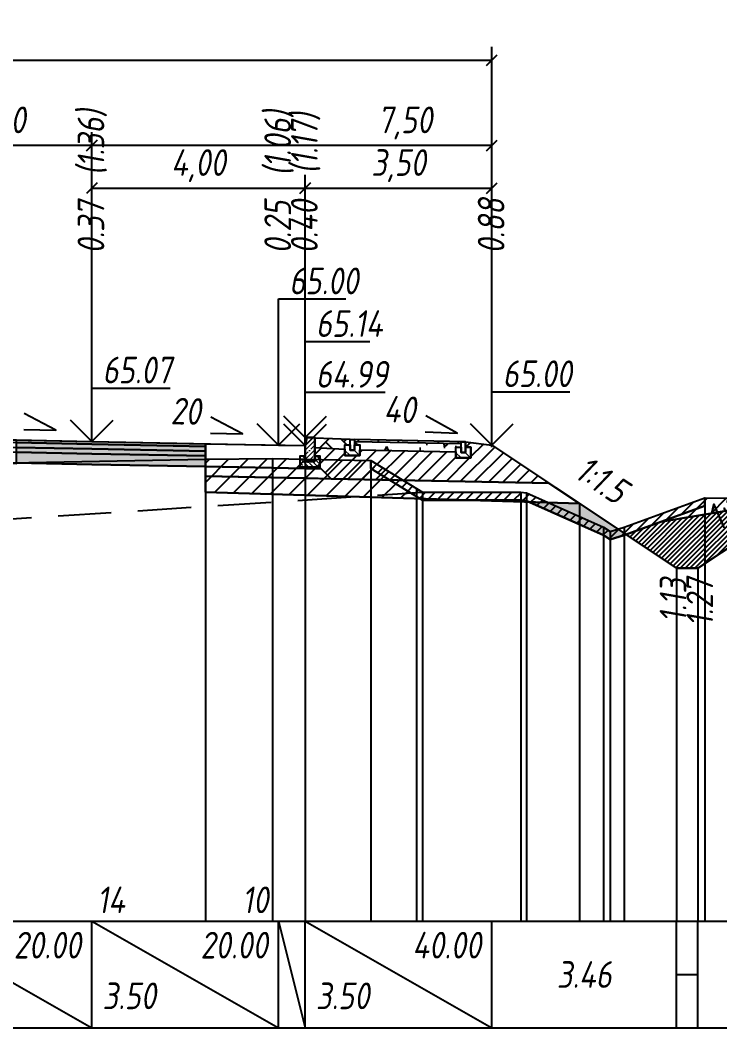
# Model space of a CAD drawing. Extents: x -717 to 1451, y -133302 to 233.
# Drawn here: x 210.6 to 276.1, y -131366 to -131271.5 of the extents above; entities that cross this region are included whole.
import ezdxf
from ezdxf.enums import TextEntityAlignment as Align

# ---------------------------------------------------------------- set-up
doc = ezdxf.new("R2010")
doc.units = 0
doc.linetypes.add('штриховая', pattern=[0.75, 0.5, -0.25])
for name, color, linetype in [('Интерполированный поперечник', 2, 'Continuous'), ('КОД_399', 252, 'Continuous'), ('Код_514', 1, 'Continuous'), ('Контур_0', 7, 'Continuous'), ('Контур_2660', 7, 'Continuous'), ('Контур_2665', 7, 'Continuous'), ('Контур_400', 7, 'Continuous'), ('Контур_508', 7, 'Continuous'), ('Контур_512', 7, 'Continuous'), ('Контур_513', 7, 'Continuous'), ('Красный поперечник', 1, 'Continuous'), ('Объём_2501', 7, 'Continuous'), ('Объём_2650', 7, 'Continuous'), ('Объём_2660', 7, 'Continuous'), ('Объём_2661', 7, 'Continuous'), ('Объём_2663', 7, 'Continuous'), ('Объём_2664', 7, 'Continuous'), ('Объём_2665', 7, 'Continuous'), ('Объём_2666', 7, 'Continuous'), ('Объём_2753', 7, 'Continuous'), ('Откосы', 7, 'Continuous'), ('Отметки покрытия', 7, 'Continuous'), ('Рабочие отметки', 7, 'Continuous'), ('Рабочие отметки доп.', 7, 'Continuous'), ('Слои выравнивания', 7, 'Continuous'), ('Таблица', 7, 'Continuous'), ('Уклоны проезжей части', 7, 'Continuous'), ('Черный поперечник', 3, 'Continuous')]:
    doc.layers.add(name, color=color, linetype=linetype)
for name, color, linetype, true_color in [('Контур_2540', 2, 'Continuous', 0xffff00), ('Контур_2562', 3, 'Continuous', 0x00ff00), ('Контур_2570', 7, 'Continuous', 0x80ff00), ('Контур_2725', 7, 'Continuous', 0x323232), ('Контур_2736', 4, 'Continuous', 0x00ffff), ('Контур_2737', 4, 'Continuous', 0x00ffff), ('Контур_2738', 4, 'Continuous', 0x00ffff), ('Контур_2739', 4, 'Continuous', 0x00ffff), ('Контур_2745', 7, 'Continuous', 0xa4ffff), ('Контур_2747', 4, 'Continuous', 0x00ffff), ('Контур_2748', 4, 'Continuous', 0x00ffff), ('Контур_2749', 4, 'Continuous', 0x00ffff), ('Контур_2760', 7, 'Continuous', 0x323232), ('Контур_2761', 7, 'Continuous', 0x323232), ('Контур_2762', 7, 'Continuous', 0x323232), ('Контур_2763', 7, 'Continuous', 0x323232), ('Контур_402', 7, 'Continuous', 0xff6464), ('Контур_703', 4, 'Continuous', 0x00ffff), ('Контур_705', 4, 'Continuous', 0x00ffff), ('Контур_707', 4, 'Continuous', 0x00ffff), ('Контур_720', 131, 'Continuous', 0xaaffff), ('Объём_2500', 7, 'Continuous', 0xc0c0c0), ('Объём_2520', 7, 'Continuous', 0x80ffff), ('Объём_2540', 2, 'Continuous', 0xffff00), ('Объём_2562', 3, 'Continuous', 0x00ff00), ('Объём_2563', 7, 'Continuous', 0xff8000), ('Объём_2570', 7, 'Continuous', 0x80ff00), ('Объём_2600', 7, 'Continuous', 0x808000), ('Объём_2620', 2, 'Continuous', 0xffff00), ('Объём_2746', 2, 'Continuous', 0xffff00)]:
    doc.layers.add(name, color=color, linetype=linetype, true_color=true_color)
doc.styles.get("Standard").update_dxf_attribs({"font": 'txt', "height": 2.5})
doc.styles.add('М', font='romand.shx', dxfattribs={"width": 0.8, "oblique": 10, "height": 2.5})
doc.dimstyles.new('ISO-25', dxfattribs={"dimtxt": 2.5, "dimasz": 2.5, "dimexe": 1.25, "dimexo": 0.625, "dimtad": 1, "dimtxsty": 'Standard', "dimcen": 2.5, "dimadec": 0, "dimazin": 0, "dimtfac": 1, "dimtmove": 0, "dimatfit": 3, "dimfxl": 1, "dimarcsym": 0})

# ---------------------------------------------------------------- blocks, each defined once
blk = doc.blocks.new('_Oblique')
at = {"color": 0, "linetype": 'ByBlock', "lineweight": -2}
blk.add_line((-0.5, -0.5), (0.5, 0.5), dxfattribs=at)
blk = doc.blocks.new('*D4077')
at = {"color": 0, "lineweight": -2, "transparency": 16777216}
for p, q in [((237.272, -131310.864), (237.272, -131286.044)), ((254.772, -131310.814), (254.772, -131286.044)), ((237.272, -131287.294), (254.772, -131287.294))]:
    blk.add_line(p, q, dxfattribs=at)
at = {"layer": 'Defpoints', "color": 0, "transparency": 16777216}
for p in [(254.772, -131287.294), (237.272, -131311.489), (254.772, -131311.439)]:
    blk.add_point(p, dxfattribs=at)
at = {"color": 0, "lineweight": -2, "transparency": 16777216, "rotation": 180}
blk.add_blockref('_Oblique', (237.272, -131287.294), dxfattribs=at)
at = {"color": 0, "lineweight": -2, "transparency": 16777216}
blk.add_blockref('_Oblique', (254.772, -131287.294), dxfattribs=at)
at = {"color": 0, "transparency": 16777216, "insert": (246.022, -131285.18), "char_height": 2.5, "width": 9.58333, "attachment_point": 5, "style": 'М'}
blk.add_mtext('3,50', dxfattribs=at)
blk = doc.blocks.new('*D4079')
at = {"color": 0, "lineweight": -2, "transparency": 16777216}
for p, q in [((217.272, -131310.464), (217.272, -131286.044)), ((237.272, -131310.864), (237.272, -131286.044)), ((217.272, -131287.294), (237.272, -131287.294))]:
    blk.add_line(p, q, dxfattribs=at)
at = {"layer": 'Defpoints', "color": 0, "transparency": 16777216}
for p in [(237.272, -131287.294), (217.272, -131311.089), (237.272, -131311.489)]:
    blk.add_point(p, dxfattribs=at)
at = {"color": 0, "lineweight": -2, "transparency": 16777216, "rotation": 180}
blk.add_blockref('_Oblique', (217.272, -131287.294), dxfattribs=at)
at = {"color": 0, "lineweight": -2, "transparency": 16777216}
blk.add_blockref('_Oblique', (237.272, -131287.294), dxfattribs=at)
at = {"color": 0, "transparency": 16777216, "insert": (227.272, -131285.18), "char_height": 2.5, "width": 9.16667, "attachment_point": 5, "style": 'М'}
blk.add_mtext('4,00', dxfattribs=at)
blk = doc.blocks.new('*D4081')
at = {"color": 0, "lineweight": -2, "transparency": 16777216}
for p, q in [((199.772, -131310.114), (199.772, -131282.044)), ((217.272, -131310.464), (217.272, -131282.044)), ((217.272, -131283.294), (199.772, -131283.294))]:
    blk.add_line(p, q, dxfattribs=at)
at = {"layer": 'Defpoints', "color": 0, "transparency": 16777216}
for p in [(199.772, -131283.294), (199.772, -131310.739), (217.272, -131311.089)]:
    blk.add_point(p, dxfattribs=at)
at = {"color": 0, "lineweight": -2, "transparency": 16777216, "rotation": 180}
blk.add_blockref('_Oblique', (199.772, -131283.294), dxfattribs=at)
at = {"color": 0, "lineweight": -2, "transparency": 16777216}
blk.add_blockref('_Oblique', (217.272, -131283.294), dxfattribs=at)
at = {"color": 0, "transparency": 16777216, "insert": (208.522, -131281.18), "char_height": 2.5, "width": 9.58333, "attachment_point": 5, "style": 'М'}
blk.add_mtext('3,50', dxfattribs=at)
blk = doc.blocks.new('*D4082')
at = {"color": 0, "lineweight": -2, "transparency": 16777216}
for p, q in [((217.272, -131310.464), (217.272, -131282.044)), ((254.772, -131311.564), (254.772, -131282.044)), ((254.772, -131283.294), (217.272, -131283.294))]:
    blk.add_line(p, q, dxfattribs=at)
at = {"layer": 'Defpoints', "color": 0, "transparency": 16777216}
for p in [(217.272, -131283.294), (217.272, -131311.089), (254.772, -131312.189)]:
    blk.add_point(p, dxfattribs=at)
at = {"color": 0, "lineweight": -2, "transparency": 16777216, "rotation": 180}
blk.add_blockref('_Oblique', (217.272, -131283.294), dxfattribs=at)
at = {"color": 0, "lineweight": -2, "transparency": 16777216}
blk.add_blockref('_Oblique', (254.772, -131283.294), dxfattribs=at)
at = {"color": 0, "transparency": 16777216, "insert": (246.63, -131281.18), "char_height": 2.5, "width": 9.58333, "attachment_point": 5, "style": 'М'}
blk.add_mtext('7,50', dxfattribs=at)
blk = doc.blocks.new('*D4084')
at = {"color": 0, "lineweight": -2, "transparency": 16777216}
for p, q in [((128.208, -131310.794), (128.208, -131274.044)), ((254.772, -131311.564), (254.772, -131274.044)), ((128.208, -131275.294), (254.772, -131275.294))]:
    blk.add_line(p, q, dxfattribs=at)
at = {"layer": 'Defpoints', "color": 0, "transparency": 16777216}
for p in [(254.772, -131275.294), (128.208, -131311.419), (254.772, -131312.189)]:
    blk.add_point(p, dxfattribs=at)
at = {"color": 0, "lineweight": -2, "transparency": 16777216, "rotation": 180}
blk.add_blockref('_Oblique', (128.208, -131275.294), dxfattribs=at)
at = {"color": 0, "lineweight": -2, "transparency": 16777216}
blk.add_blockref('_Oblique', (254.772, -131275.294), dxfattribs=at)
at = {"color": 0, "transparency": 16777216, "insert": (191.49, -131273.18), "char_height": 2.5, "width": 11.66667, "attachment_point": 5, "style": 'М'}
blk.add_mtext('25,31', dxfattribs=at)
blk = doc.blocks.new('БР100.30.18')
at = {"linetype": 'Continuous', "lineweight": 13}
h = blk.add_hatch(dxfattribs=at)
h.set_pattern_fill('ANSI35', scale=5)
h.set_pattern_definition([(45, (-1504.996, -4799.2297), (-0.88388348, 0.88388348), []), (45, (-1504.1121, -4799.2297), (-0.88388348, 0.88388348), [1.5625, -0.3125, 0, -0.3125])])
h.paths.add_polyline_path([(0.3, 3.47), (1.8, 3.47), (1.8, -1.03), (0, -1.03), (0, 1.97)])
h = blk.add_hatch(dxfattribs=at)
h.set_pattern_fill('ANSI35', scale=5, angle=90)
h.set_pattern_definition([(135, (-1504.996, -4800.7297), (-0.88388348, -0.88388348), []), (135, (-1504.996, -4799.8458), (-0.88388348, -0.88388348), [1.5625, -0.3125, 0, -0.3125])])
h.paths.add_polyline_path([(-1, -0.03), (0, -0.03), (0, -1.03), (1.8, -1.03), (1.8, -0.03), (2.8, -0.03), (2.8, -2.03), (-1, -2.03)])
at = {"color": 7, "lineweight": 30}
blk.add_lwpolyline([(1.8, -1.03), (0, -1.03), (0, 1.97), (0.3, 3.47), (1.8, 3.47)], close=True, dxfattribs=at)
at = {"linetype": 'Continuous'}
blk.add_lwpolyline([(0, -0.03), (-1, -0.03), (-1, -2.03), (2.8, -2.03), (2.8, -0.03), (1.8, -0.03)], dxfattribs=at)

msp = doc.modelspace()

# ---------------------------------------------------------------- hatches: boundary and pattern name
at = {"linetype": 'Continuous'}
h = msp.add_hatch(dxfattribs=at)
h.set_pattern_fill('AR-HBONE', color=253, scale=0.3)
h.set_pattern_definition([(45, (-57.8, -137116.711), (0, 1.69705627), [3.6, -1.2]), (135, (-56.9514, -137115.8624), (1e-16, 1.69705627), [3.6, -1.2])])
h.paths.add_polyline_path([(241.893, -131310.862), (241.893, -131311.862), (241.893, -131311.862)])
h.paths.add_polyline_path([(238.172, -131310.713), (241.493, -131310.862), (241.493, -131311.362), (240.993, -131311.362), (240.993, -131311.74), (238.172, -131311.614)])
at = {"linetype": 'Continuous', "lineweight": 13}
h = msp.add_hatch(dxfattribs=at)
h.set_pattern_fill('ANSI35', scale=5, angle=90)
h.set_pattern_definition([(135, (-1626.1907, -65583.2334), (-0.883883476, -0.883883476), []), (135, (-1626.1907, -65582.3495), (-0.883883476, -0.883883476), [1.5625, -0.3125, 0, -0.3125])])
h.paths.add_polyline_path([(240.993, -131311.362), (241.493, -131311.362), (241.493, -131311.862), (241.893, -131311.862), (241.893, -131311.362), (242.393, -131311.362), (242.393, -131312.362), (240.993, -131312.362)])
at = {"linetype": 'Continuous'}
h = msp.add_hatch(dxfattribs=at)
h.set_pattern_fill('ANSI31', color=256, scale=15, angle=45, style=0)
h.set_pattern_definition([(90, (-1670.2362, -136264.4925), (-1.875, 3e-16), [])])
h.paths.add_polyline_path([(251.888, -131311.068), (241.893, -131310.862), (241.893, -131311.062), (251.888, -131311.26)])
at = {"linetype": 'Continuous', "lineweight": 13}
h = msp.add_hatch(dxfattribs=at)
h.set_pattern_fill('ANSI35', scale=5, angle=90)
h.set_pattern_definition([(135, (-1615.7952, -65583.4395), (-0.883883476, -0.883883476), []), (135, (-1615.7952, -65582.5556), (-0.883883476, -0.883883476), [1.5625, -0.3125, 0, -0.3125])])
h.paths.add_polyline_path([(251.388, -131311.568), (251.888, -131311.568), (251.888, -131312.068), (252.288, -131312.068), (252.288, -131311.568), (252.788, -131311.568), (252.788, -131312.568), (251.388, -131312.568)])
at = {"layer": 'КОД_399'}
h = msp.add_hatch(dxfattribs=at)
h.set_pattern_fill('AR-CONC', scale=0.7, angle=45, style=0)
h.set_pattern_definition([(95, (-1670.318, -136264.5817), (3.860864, 3.2396496), [0.525, -5.775]), (40, (-1670.318, -136264.5817), (-4.409945, 3.036377), [0.42, -4.62]), (145.45144, (-1669.9964, -136264.3117), (-0.549081, 6.2760265), [0.4461813, -4.907995]), (91.1842, (-1671.308, -136263.592), (6.101854, 4.4632964), [0.7875, -8.6625]), (141.63564, (-1670.7996, -136263.22), (-0.1953, 9.447982), [0.669272, -7.361996]), (36.18416, (-1671.308, -136263.592), (-0.1953, 9.447982), [0.63, -6.93]), (66, (-1670.5656, -136263.3442), (4.947401, 0.9616773), [0.525, -5.775]), (11, (-1670.5656, -136263.344), (-2.38496, 4.793659), [0.42, -4.62]), (116.45144, (-1670.1533, -136263.264), (2.562441, 5.7553363), [0.4461813, -4.907995]), (82.5, (-1670.3181, -136264.5817), (-1.5875523, 1.7079287), [0, -4.564, 0, -4.69, 0, -4.6375]), (52.5, (-1670.3181, -136264.5817), (-0.6501106, 3.2543661), [0, -2.674, 0, -4.459, 0, -1.7675]), (12.5, (-1671.422, -136265.6855), (2.7539272, 2.5306453), [0, -1.75, 0, -5.46, 0, -7.245]), (2.5, (-1671.917, -136266.1804), (2.3911299, 3.3821186), [0, -2.275, 0, -3.626, 0, -5.145])])
h.paths.add_polyline_path([(251.388, -131311.568), (251.888, -131311.568), (251.888, -131311.26), (241.893, -131311.062), (241.893, -131311.362), (242.393, -131311.362), (242.393, -131311.822), (251.388, -131312)])
at = {"layer": 'Объём_2563'}
h = msp.add_hatch(dxfattribs=at)
h.set_pattern_fill('ANSI31', color=256, scale=0.3)
h.paths.add_polyline_path([(128.208, -131311.357), (132.709, -131311.176), (132.709, -131311.905), (135.209, -131311.905), (135.208, -131313.227), (133.708, -131313.257), (132.79, -131314.175), (123.708, -131314.357)])
h.paths.add_polyline_path([(239.69, -131314.525), (238.772, -131313.607), (237.272, -131313.577), (237.272, -131313.427), (238.67, -131313.428), (238.671, -131312.428), (238.171, -131312.428), (238.172, -131311.614), (240.993, -131311.74), (240.993, -131312.362), (242.393, -131312.362), (242.393, -131311.822), (251.388, -131312), (251.388, -131312.568), (252.788, -131312.568), (252.788, -131311.568), (252.288, -131311.568), (252.288, -131311.068), (254.772, -131311.377), (260.107, -131314.933)])
at = {"layer": 'Объём_2570'}
h = msp.add_hatch(dxfattribs=at)
h.set_pattern_fill('ANSI31', color=256, scale=0.2)
h.paths.add_polyline_path([(135.365, -131315.251), (125.177, -131317.054), (122.218, -131319.807), (117.553, -131322.697), (109.358, -131325.56), (107.61, -131325.474), (105, -131325.949), (105, -131325.199), (107.61, -131324.724), (109.358, -131324.81), (117.553, -131321.947), (122.218, -131319.057), (125.177, -131316.304), (135.365, -131314.501)])
h.paths.add_polyline_path([(274.712, -131317.055), (267.17, -131319.832), (265.837, -131320.208), (265.22, -131319.808), (257.996, -131316.607), (257.465, -131316.546), (248.258, -131316.549), (247.697, -131316.182), (243.411, -131313.558), (243.411, -131312.808), (247.697, -131315.432), (248.258, -131315.799), (257.465, -131315.796), (257.996, -131315.857), (265.22, -131319.058), (265.837, -131319.458), (267.17, -131319.082), (274.712, -131316.305)])
at = {"layer": 'Объём_2600'}
h = msp.add_hatch(dxfattribs=at)
h.set_pattern_fill('ANSI31', color=6, scale=0.4)
h.paths.add_polyline_path([(136.813, -131314.287), (142.079, -131314.065), (146.964, -131314.143), (146.964, -131315.197), (133.365, -131315.605), (135.365, -131315.251), (135.365, -131314.501)])
h.paths.add_polyline_path([(227.918, -131315.794), (227.918, -131312.691), (234.199, -131312.628), (243.411, -131312.808), (243.411, -131313.558), (247.697, -131316.182), (248.026, -131316.397)])
h.paths.add_polyline_path([(277.65, -131316.341), (283.968, -131316.308), (270.603, -131318.568), (274.712, -131317.055), (274.712, -131316.305)])
h = msp.add_hatch(dxfattribs=at)
h.set_pattern_fill('HONEY', color=5, scale=0.3)
h.paths.add_polyline_path([(125.177, -131317.054), (122.218, -131319.807), (117.553, -131322.697), (109.358, -131325.56), (107.61, -131325.474), (105, -131325.949), (105, -131325.199), (105.222, -131325.347), (107.222, -131325.347), (121.293, -131315.967), (133.365, -131315.605)])
h.paths.add_polyline_path([(248.258, -131316.549), (248.026, -131316.397), (253.038, -131316.547)])
h.paths.add_polyline_path([(262.975, -131316.846), (267.354, -131319.765), (267.17, -131319.832), (265.837, -131320.208), (265.22, -131319.808), (258.211, -131316.703)])
at = {"layer": 'Объём_2620'}
h = msp.add_hatch(dxfattribs=at)
h.set_pattern_fill('ANSI31', color=2, scale=0.1)
h.paths.add_polyline_path([(267.354, -131319.765), (272.068, -131322.908), (274.068, -131322.908), (283.968, -131316.308), (270.603, -131318.568)])
at = {"layer": 'Слои выравнивания'}
for color, points in [(2, [(210.23, -131310.886), (217.272, -131311.027), (227.918, -131311.24), (227.918, -131311.49), (217.272, -131311.277), (210.23, -131311.136)]), (3, [(210.23, -131311.136), (217.272, -131311.277), (227.918, -131311.49), (227.918, -131311.94), (217.272, -131311.727), (210.23, -131311.586)]), (4, [(210.23, -131311.586), (217.272, -131311.727), (227.918, -131311.94), (227.918, -131312.39), (217.272, -131312.177), (210.23, -131312.036)]), (5, [(210.23, -131312.036), (217.272, -131312.177), (227.918, -131312.39), (227.918, -131313.39), (217.272, -131313.177), (210.23, -131313.036)])]:
    msp.add_hatch(color=color, dxfattribs=at).paths.add_polyline_path(points)

# ---------------------------------------------------------------- linework, layer by layer
for points in [[(241.493, -131310.862), (238.172, -131310.713), (238.172, -131311.614), (240.993, -131311.74), (240.993, -131311.362), (241.493, -131311.362), (241.493, -131310.862)], [(241.893, -131311.362), (242.393, -131311.362), (242.393, -131312.362), (240.993, -131312.362), (240.993, -131311.362), (241.493, -131311.362), (241.493, -131311.862), (241.893, -131311.862), (241.893, -131311.362)], [(241.493, -131310.862), (241.893, -131310.862), (241.893, -131311.862), (241.493, -131311.862), (241.493, -131310.862)], [(252.288, -131311.068), (241.893, -131310.862)], [(251.888, -131311.26), (241.893, -131311.062)], [(252.288, -131311.568), (252.788, -131311.568), (252.788, -131312.568), (251.388, -131312.568), (251.388, -131311.568), (251.888, -131311.568), (251.888, -131312.068), (252.288, -131312.068), (252.288, -131311.568)], [(251.888, -131311.068), (252.288, -131311.068), (252.288, -131312.068), (251.888, -131312.068), (251.888, -131311.068)], [(242.393, -131311.822), (251.388, -131312)]]:
    msp.add_lwpolyline(points)
at = {"color": 2}
msp.add_lwpolyline([(267.354, -131319.765), (272.068, -131322.908), (274.068, -131322.908), (283.968, -131316.308), (270.603, -131318.568), (267.354, -131319.765)], dxfattribs=at)
at = {"layer": 'Интерполированный поперечник', "linetype": 'штриховая', "ltscale": 10, "flags": 128}
msp.add_lwpolyline([(109.331, -131324.791), (248.219, -131315.801)], dxfattribs=at)
at = {"layer": 'Код_514'}
for p, q in [((199.772, -131356), (217.272, -131366)), ((217.272, -131366), (217.272, -131356)), ((217.272, -131356), (234.772, -131366)), ((234.772, -131366), (234.772, -131356)), ((234.772, -131356), (237.272, -131366)), ((237.272, -131366), (237.272, -131356)), ((237.272, -131366), (237.272, -131356)), ((237.272, -131356), (254.772, -131366)), ((254.772, -131366), (254.772, -131356)), ((272.068, -131366), (272.068, -131356)), ((274.068, -131366), (274.068, -131356)), ((272.068, -131361), (274.068, -131361))]:
    msp.add_line(p, q, dxfattribs=at)
at = {"layer": 'Контур_0', "flags": 128}
for points in [[(227.918, -131311.24), (237.272, -131311.427), (237.272, -131313.577), (227.918, -131313.39), (227.918, -131311.24), (227.918, -131311.24)], [(254.772, -131311.377), (266.58, -131319.249), (266.58, -131319.249), (266.58, -131319.249), (266.58, -131319.249), (266.58, -131319.249), (266.58, -131319.249), (266.58, -131319.249), (266.58, -131319.249), (266.58, -131319.249), (266.58, -131319.249), (266.58, -131319.249), (266.58, -131319.249), (266.58, -131319.249), (266.58, -131319.249), (272.068, -131322.908)], [(254.772, -131311.377), (266.58, -131319.249), (266.58, -131319.249), (266.58, -131319.249), (266.58, -131319.249), (266.58, -131319.249), (266.58, -131319.249), (266.58, -131319.249), (266.58, -131319.249), (266.58, -131319.249), (266.58, -131319.249), (266.58, -131319.249), (266.58, -131319.249), (266.58, -131319.249), (266.58, -131319.249), (272.068, -131322.908), (274.068, -131322.908), (283.968, -131316.308)]]:
    msp.add_lwpolyline(points, dxfattribs=at)
at = {"layer": 'Контур_0', "color": 250, "flags": 128}
for points in [[(237.272, -131314.477), (227.918, -131314.29), (227.918, -131313.39), (238.772, -131313.607), (239.69, -131314.525), (237.272, -131314.477), (237.272, -131314.477)], [(237.272, -131313.577), (238.772, -131313.607), (239.69, -131314.525), (260.107, -131314.933)]]:
    msp.add_lwpolyline(points, dxfattribs=at)
at = {"layer": 'Контур_2540', "flags": 128}
msp.add_lwpolyline([(227.918, -131314.29), (260.107, -131314.933), (262.975, -131316.846), (227.918, -131315.794), (227.918, -131314.29), (227.918, -131314.29)], dxfattribs=at)
at = {"layer": 'Контур_2562', "flags": 128}
msp.add_lwpolyline([(254.772, -131311.377), (254.772, -131311.377), (254.772, -131311.377), (254.772, -131311.377), (254.772, -131311.377)], dxfattribs=at)
at = {"layer": 'Контур_2570', "flags": 128}
msp.add_lwpolyline([(142.079, -131314.065), (146.964, -131314.143), (171.17, -131313.567), (177.49, -131313.475), (190.584, -131313.285), (208.033, -131313.079), (227.918, -131312.691), (234.199, -131312.628), (243.411, -131312.808), (243.411, -131313.558), (247.697, -131316.182), (248.258, -131316.549), (248.258, -131316.549), (257.465, -131316.546), (257.996, -131316.607), (265.22, -131319.808), (265.837, -131320.208), (265.837, -131320.208), (267.17, -131319.832), (274.712, -131317.055), (274.712, -131316.305), (277.65, -131316.341)], dxfattribs=at)
at = {"layer": 'Контур_2660', "flags": 128}
msp.add_lwpolyline([(227.918, -131315.794), (262.975, -131316.846)], dxfattribs=at)
at = {"layer": 'Контур_2665', "flags": 128}
msp.add_lwpolyline([(254.772, -131311.377), (254.772, -131311.377)], dxfattribs=at)
at = {"layer": 'Контур_2725', "flags": 128}
msp.add_lwpolyline([(146.964, -131314.143), (155.208, -131313.947), (171.17, -131313.567), (177.49, -131313.475), (190.584, -131313.285), (199.772, -131313.176), (207.617, -131313.084), (208.033, -131313.092), (208.964, -131313.111), (208.964, -131313.061), (210.23, -131313.086), (210.23, -131313.036), (217.272, -131313.177), (227.918, -131313.39)], dxfattribs=at)
at = {"layer": 'Контур_2736', "flags": 128}
for points in [[(254.772, -131311.377), (266.58, -131319.249)], [(266.58, -131319.249), (272.068, -131322.908)]]:
    msp.add_lwpolyline(points, dxfattribs=at)
at = {"layer": 'Контур_2737', "flags": 128}
msp.add_lwpolyline([(266.58, -131319.249), (266.58, -131319.249)], dxfattribs=at)
at = {"layer": 'Контур_2738', "flags": 128}
msp.add_lwpolyline([(266.58, -131319.249), (266.58, -131319.249)], dxfattribs=at)
at = {"layer": 'Контур_2739', "flags": 128}
msp.add_lwpolyline([(266.58, -131319.249), (266.58, -131319.249)], dxfattribs=at)
at = {"layer": 'Контур_2745', "flags": 128}
msp.add_lwpolyline([(266.58, -131319.249), (266.58, -131319.249)], dxfattribs=at)
msp.add_lwpolyline([(266.58, -131319.249), (266.58, -131319.249)], dxfattribs=at)
msp.add_lwpolyline([(266.58, -131319.249), (266.58, -131319.249)], dxfattribs=at)
msp.add_lwpolyline([(266.58, -131319.249), (266.58, -131319.249)], dxfattribs=at)
msp.add_lwpolyline([(266.58, -131319.249), (266.58, -131319.249)], dxfattribs=at)
msp.add_lwpolyline([(266.58, -131319.249), (266.58, -131319.249)], dxfattribs=at)
at = {"layer": 'Контур_2747', "flags": 128}
msp.add_lwpolyline([(266.58, -131319.249), (266.58, -131319.249)], dxfattribs=at)
at = {"layer": 'Контур_2748', "flags": 128}
msp.add_lwpolyline([(266.58, -131319.249), (266.58, -131319.249)], dxfattribs=at)
at = {"layer": 'Контур_2749', "flags": 128}
msp.add_lwpolyline([(266.58, -131319.249), (266.58, -131319.249)], dxfattribs=at)
at = {"layer": 'Контур_2760', "flags": 128}
msp.add_lwpolyline([(146.964, -131310.842), (155.208, -131310.677), (171.17, -131310.357), (177.49, -131310.231), (190.584, -131310.493), (199.772, -131310.677), (207.617, -131310.834), (208.033, -131310.842), (208.964, -131310.861), (210.23, -131310.886), (217.272, -131311.027), (227.918, -131311.24)], dxfattribs=at)
at = {"layer": 'Контур_2761', "flags": 128}
msp.add_lwpolyline([(146.964, -131311.092), (155.208, -131310.927), (171.17, -131310.607), (177.49, -131310.481), (190.584, -131310.743), (199.772, -131310.927), (207.617, -131311.084), (208.033, -131311.092), (208.964, -131311.111), (210.23, -131311.136), (217.272, -131311.277), (227.918, -131311.49)], dxfattribs=at)
at = {"layer": 'Контур_2762', "flags": 128}
msp.add_lwpolyline([(146.964, -131311.542), (155.208, -131311.377), (171.17, -131311.057), (177.49, -131310.931), (190.584, -131311.193), (199.772, -131311.377), (207.617, -131311.534), (208.033, -131311.542), (208.964, -131311.561), (210.23, -131311.586), (217.272, -131311.727), (227.918, -131311.94)], dxfattribs=at)
at = {"layer": 'Контур_2763', "flags": 128}
msp.add_lwpolyline([(146.964, -131311.992), (155.208, -131311.827), (171.17, -131311.507), (177.49, -131311.381), (190.584, -131311.643), (199.772, -131311.827), (207.617, -131311.984), (208.033, -131311.992), (208.964, -131312.011), (210.23, -131312.036), (217.272, -131312.177), (227.918, -131312.39)], dxfattribs=at)
at = {"layer": 'Контур_400', "flags": 128}
msp.add_lwpolyline([(177.49, -131310.231), (199.772, -131310.677), (217.272, -131311.027), (217.272, -131311.027), (217.272, -131311.027), (217.272, -131311.027), (234.772, -131311.377), (234.772, -131311.377), (237.272, -131311.427)], dxfattribs=at)
at = {"layer": 'Контур_402', "flags": 128}
msp.add_lwpolyline([(121.293, -131315.967), (146.964, -131315.197), (146.964, -131314.143), (171.17, -131313.567), (177.49, -131313.475), (190.584, -131313.285), (207.617, -131313.084), (208.964, -131313.111), (208.964, -131313.061), (210.23, -131313.086), (210.23, -131313.036), (227.918, -131313.39), (227.918, -131315.794), (262.975, -131316.846)], dxfattribs=at)
at = {"layer": 'Контур_508', "flags": 128}
msp.add_lwpolyline([(105, -131325.199), (105.222, -131325.347), (107.222, -131325.347), (121.293, -131315.967), (146.964, -131315.197), (146.964, -131314.143), (171.17, -131313.567), (177.49, -131313.475), (190.584, -131313.285), (207.617, -131313.084), (208.964, -131313.111), (208.964, -131313.061), (210.23, -131313.086), (210.23, -131313.036), (227.918, -131313.39), (227.918, -131315.794), (262.975, -131316.846), (272.068, -131322.908), (274.068, -131322.908), (283.968, -131316.308)], dxfattribs=at)
at = {"layer": 'Контур_512', "flags": 128}
msp.add_lwpolyline([(227.918, -131315.794), (262.975, -131316.846), (272.068, -131322.908), (274.068, -131322.908), (283.968, -131316.308)], dxfattribs=at)
at = {"layer": 'Контур_513', "flags": 128}
msp.add_lwpolyline([(105, -131325.199), (105.222, -131325.347), (107.222, -131325.347), (121.293, -131315.967), (146.964, -131315.197), (146.964, -131314.143), (171.17, -131313.567), (177.49, -131313.475), (190.584, -131313.285), (207.617, -131313.084), (208.964, -131313.111), (208.964, -131313.061), (210.23, -131313.086), (210.23, -131313.036), (227.918, -131313.39), (227.918, -131315.794), (262.975, -131316.846), (272.068, -131322.908), (274.068, -131322.908), (283.968, -131316.308)], dxfattribs=at)
at = {"layer": 'Контур_703', "flags": 128}
msp.add_lwpolyline([(254.772, -131311.377), (266.58, -131319.249)], dxfattribs=at)
at = {"layer": 'Контур_705', "flags": 128}
msp.add_lwpolyline([(266.58, -131319.249), (266.58, -131319.249)], dxfattribs=at)
at = {"layer": 'Контур_707', "flags": 128}
msp.add_lwpolyline([(274.068, -131322.908), (283.968, -131316.308)], dxfattribs=at)
at = {"layer": 'Контур_720', "flags": 128}
msp.add_lwpolyline([(272.068, -131322.908), (274.068, -131322.908)], dxfattribs=at)
at = {"layer": 'Красный поперечник'}
for p, q in [((199.772, -131310.677), (217.272, -131311.027)), ((217.272, -131311.027), (234.772, -131311.377)), ((234.772, -131311.377), (237.272, -131311.427)), ((254.772, -131311.377), (272.068, -131322.908)), ((227.918, -131315.794), (227.918, -131356)), ((274.068, -131322.908), (283.968, -131316.308)), ((262.975, -131316.846), (262.975, -131356)), ((272.068, -131322.908), (272.068, -131356)), ((272.068, -131322.908), (274.068, -131322.908)), ((274.068, -131322.908), (274.068, -131356))]:
    msp.add_line(p, q, dxfattribs=at)
at = {"layer": 'Объём_2500', "flags": 128}
msp.add_lwpolyline([(227.918, -131311.24), (237.272, -131311.427), (237.272, -131313.577), (227.918, -131313.39), (227.918, -131311.24), (227.918, -131311.24)], dxfattribs=at)
msp.add_lwpolyline([(227.918, -131311.24), (237.272, -131311.427), (237.272, -131313.577), (227.918, -131313.39), (227.918, -131311.24), (227.918, -131311.24)], dxfattribs=at)
at = {"layer": 'Объём_2501', "flags": 128}
for points in [[(177.49, -131310.231), (199.772, -131310.677), (217.272, -131311.027), (217.272, -131311.027), (217.272, -131311.027), (217.272, -131311.027), (234.772, -131311.377), (234.772, -131311.377), (237.272, -131311.427)], [(217.272, -131311.027), (234.772, -131311.377), (234.772, -131311.377), (237.272, -131311.427)]]:
    msp.add_lwpolyline(points, dxfattribs=at)
at = {"layer": 'Объём_2520', "color": 250, "flags": 128}
msp.add_lwpolyline([(237.272, -131314.477), (227.918, -131314.29), (227.918, -131313.39), (238.772, -131313.607), (239.69, -131314.525), (237.272, -131314.477), (237.272, -131314.477)], dxfattribs=at)
msp.add_lwpolyline([(237.272, -131314.477), (227.918, -131314.29), (227.918, -131313.39), (238.772, -131313.607), (239.69, -131314.525), (237.272, -131314.477), (237.272, -131314.477)], dxfattribs=at)
at = {"layer": 'Объём_2540', "flags": 128}
msp.add_lwpolyline([(227.918, -131314.29), (260.107, -131314.933), (262.975, -131316.846), (227.918, -131315.794), (227.918, -131314.29), (227.918, -131314.29)], dxfattribs=at)
msp.add_lwpolyline([(227.918, -131314.29), (260.107, -131314.933), (262.975, -131316.846), (227.918, -131315.794), (227.918, -131314.29), (227.918, -131314.29)], dxfattribs=at)
at = {"layer": 'Объём_2562', "flags": 128}
msp.add_lwpolyline([(254.772, -131311.377), (254.772, -131311.377), (254.772, -131311.377), (254.772, -131311.377), (254.772, -131311.377)], dxfattribs=at)
msp.add_lwpolyline([(254.772, -131311.377), (254.772, -131311.377), (254.772, -131311.377), (254.772, -131311.377), (254.772, -131311.377)], dxfattribs=at)
at = {"layer": 'Объём_2563', "color": 250, "flags": 128}
msp.add_lwpolyline([(239.69, -131314.525), (238.772, -131313.607), (237.272, -131313.577), (237.272, -131313.427), (238.67, -131313.428), (238.671, -131312.428), (238.171, -131312.428), (238.172, -131311.614), (240.993, -131311.74), (240.993, -131312.362), (242.393, -131312.362), (242.393, -131311.822), (251.388, -131312), (251.388, -131312.568), (252.788, -131312.568), (252.788, -131311.568), (252.288, -131311.568), (252.288, -131311.068), (254.772, -131311.377), (260.107, -131314.933), (239.69, -131314.525), (239.69, -131314.525)], dxfattribs=at)
at = {"layer": 'Объём_2570', "flags": 128}
msp.add_lwpolyline([(274.712, -131317.055), (267.17, -131319.832), (265.837, -131320.208), (265.22, -131319.808), (257.996, -131316.607), (257.465, -131316.546), (248.258, -131316.549), (247.697, -131316.182), (243.411, -131313.558), (243.411, -131312.808), (247.697, -131315.432), (248.258, -131315.799), (257.465, -131315.796), (257.996, -131315.857), (265.22, -131319.058), (265.837, -131319.458), (267.17, -131319.082), (274.712, -131316.305), (274.712, -131317.055), (274.712, -131317.055)], dxfattribs=at)
msp.add_lwpolyline([(274.712, -131317.055), (267.17, -131319.832), (265.837, -131320.208), (265.22, -131319.808), (257.996, -131316.607), (257.465, -131316.546), (248.258, -131316.549), (247.697, -131316.182), (243.411, -131313.558), (243.411, -131312.808), (247.697, -131315.432), (248.258, -131315.799), (257.465, -131315.796), (257.996, -131315.857), (265.22, -131319.058), (265.837, -131319.458), (267.17, -131319.082), (274.712, -131316.305), (274.712, -131317.055), (274.712, -131317.055)], dxfattribs=at)
at = {"layer": 'Объём_2600', "flags": 128}
for points in [[(248.258, -131316.549), (248.026, -131316.397), (253.038, -131316.547), (248.258, -131316.549), (248.258, -131316.549)], [(248.258, -131316.549), (248.026, -131316.397), (253.038, -131316.547), (248.258, -131316.549), (248.258, -131316.549)], [(262.975, -131316.846), (267.354, -131319.765), (267.17, -131319.832), (265.837, -131320.208), (265.22, -131319.808), (258.211, -131316.703), (262.975, -131316.846), (262.975, -131316.846)], [(262.975, -131316.846), (267.354, -131319.765), (267.17, -131319.832), (265.837, -131320.208), (265.22, -131319.808), (258.211, -131316.703), (262.975, -131316.846), (262.975, -131316.846)]]:
    msp.add_lwpolyline(points, dxfattribs=at)
at = {"layer": 'Объём_2620', "flags": 128}
msp.add_lwpolyline([(270.603, -131318.568), (283.968, -131316.308), (274.068, -131322.908), (272.068, -131322.908), (267.354, -131319.765), (270.603, -131318.568), (270.603, -131318.568)], dxfattribs=at)
msp.add_lwpolyline([(270.603, -131318.568), (283.968, -131316.308), (274.068, -131322.908), (272.068, -131322.908), (267.354, -131319.765), (270.603, -131318.568), (270.603, -131318.568)], dxfattribs=at)
at = {"layer": 'Объём_2650', "flags": 128}
for points in [[(227.918, -131315.794), (227.918, -131312.691), (234.199, -131312.628), (243.411, -131312.808), (243.411, -131313.558), (247.697, -131316.182), (248.026, -131316.397), (227.918, -131315.794), (227.918, -131315.794)], [(277.65, -131316.341), (283.968, -131316.308), (270.603, -131318.568), (274.712, -131317.055), (274.712, -131316.305), (277.65, -131316.341), (277.65, -131316.341)], [(253.038, -131316.547), (257.465, -131316.546), (257.996, -131316.607), (258.211, -131316.703), (253.038, -131316.547), (253.038, -131316.547)], [(253.038, -131316.547), (257.465, -131316.546), (257.996, -131316.607), (258.211, -131316.703), (253.038, -131316.547), (253.038, -131316.547)]]:
    msp.add_lwpolyline(points, dxfattribs=at)
at = {"layer": 'Объём_2650', "color": 6, "flags": 128}
for points in [[(227.918, -131315.794), (227.918, -131312.691), (234.199, -131312.628), (243.411, -131312.808), (243.411, -131313.558), (247.697, -131316.182), (248.026, -131316.397), (227.918, -131315.794), (227.918, -131315.794)], [(277.65, -131316.341), (283.968, -131316.308), (270.603, -131318.568), (274.712, -131317.055), (274.712, -131316.305), (277.65, -131316.341), (277.65, -131316.341)]]:
    msp.add_lwpolyline(points, dxfattribs=at)
at = {"layer": 'Объём_2660', "flags": 128}
msp.add_lwpolyline([(227.918, -131315.794), (262.975, -131316.846)], dxfattribs=at)
msp.add_lwpolyline([(227.918, -131315.794), (262.975, -131316.846)], dxfattribs=at)
at = {"layer": 'Объём_2661', "flags": 128}
msp.add_lwpolyline([(254.772, -131311.377), (266.58, -131319.249)], dxfattribs=at)
msp.add_lwpolyline([(254.772, -131311.377), (266.58, -131319.249)], dxfattribs=at)
at = {"layer": 'Объём_2663', "flags": 128}
for points in [[(274.068, -131322.908), (283.968, -131316.308)], [(274.068, -131322.908), (283.968, -131316.308)], [(266.58, -131319.249), (272.068, -131322.908)], [(266.58, -131319.249), (272.068, -131322.908)]]:
    msp.add_lwpolyline(points, dxfattribs=at)
at = {"layer": 'Объём_2664', "flags": 128}
msp.add_lwpolyline([(272.068, -131322.908), (274.068, -131322.908)], dxfattribs=at)
msp.add_lwpolyline([(272.068, -131322.908), (274.068, -131322.908)], dxfattribs=at)
at = {"layer": 'Объём_2665', "flags": 128}
msp.add_lwpolyline([(254.772, -131311.377), (254.772, -131311.377)], dxfattribs=at)
msp.add_lwpolyline([(254.772, -131311.377), (254.772, -131311.377)], dxfattribs=at)
at = {"layer": 'Объём_2666', "flags": 128}
msp.add_lwpolyline([(254.772, -131311.377), (266.58, -131319.249)], dxfattribs=at)
msp.add_lwpolyline([(254.772, -131311.377), (266.58, -131319.249)], dxfattribs=at)
at = {"layer": 'Объём_2746', "flags": 128}
for points in [[(234.199, -131312.628), (243.411, -131312.808), (243.411, -131313.558), (247.697, -131316.182), (248.026, -131316.397), (227.918, -131315.794), (227.918, -131312.691), (234.199, -131312.628), (234.199, -131312.628)], [(234.199, -131312.628), (243.411, -131312.808), (243.411, -131313.558), (247.697, -131316.182), (248.026, -131316.397), (227.918, -131315.794), (227.918, -131312.691), (234.199, -131312.628), (234.199, -131312.628)], [(257.465, -131316.546), (257.996, -131316.607), (258.211, -131316.703), (253.038, -131316.547), (257.465, -131316.546), (257.465, -131316.546)], [(257.465, -131316.546), (257.996, -131316.607), (258.211, -131316.703), (253.038, -131316.547), (257.465, -131316.546), (257.465, -131316.546)]]:
    msp.add_lwpolyline(points, dxfattribs=at)
at = {"layer": 'Объём_2753', "flags": 128}
msp.add_lwpolyline([(227.918, -131311.24), (227.918, -131311.24)], dxfattribs=at)
msp.add_lwpolyline([(227.918, -131311.24), (227.918, -131311.24)], dxfattribs=at)
at = {"layer": 'Откосы', "color": 1, "flags": 128}
for points in [[(210.891, -131309.899), (213.891, -131309.959), (210.921, -131308.399)], [(228.391, -131310.249), (231.391, -131310.309), (228.421, -131308.749)], [(248.51, -131310.125), (251.507, -131310.245), (248.57, -131308.627)]]:
    msp.add_lwpolyline(points, dxfattribs=at)
at = {"layer": 'Отметки покрытия', "color": 1}
for p, q in [((234.772, -131311.377), (234.772, -131297.677)), ((234.772, -131297.677), (241.072, -131297.677)), ((237.272, -131310.677), (237.272, -131301.677)), ((237.272, -131301.677), (243.322, -131301.677)), ((217.272, -131311.027), (217.272, -131306.027)), ((217.272, -131306.027), (224.622, -131306.027)), ((237.272, -131311.427), (237.272, -131306.427)), ((237.272, -131306.427), (244.772, -131306.427)), ((254.772, -131311.377), (254.772, -131306.377)), ((254.772, -131306.377), (262.072, -131306.377)), ((237.272, -131310.677), (235.272, -131308.677)), ((237.272, -131310.677), (239.272, -131308.677)), ((217.272, -131311.027), (215.272, -131309.027)), ((217.272, -131311.027), (219.272, -131309.027)), ((234.772, -131311.377), (232.772, -131309.377)), ((234.772, -131311.377), (236.772, -131309.377)), ((237.272, -131311.427), (235.272, -131309.427)), ((237.272, -131311.427), (239.272, -131309.427)), ((254.772, -131311.377), (252.772, -131309.377)), ((254.772, -131311.377), (256.772, -131309.377))]:
    msp.add_line(p, q, dxfattribs=at)
at = {"layer": 'Слои выравнивания'}
for p, q in [((227.918, -131311.24), (227.918, -131356)), ((237.272, -131311.427), (237.272, -131356))]:
    msp.add_line(p, q, dxfattribs=at)
at = {"layer": 'Слои выравнивания', "color": 2, "flags": 128}
msp.add_lwpolyline([(210.23, -131310.886), (217.272, -131311.027), (227.918, -131311.24), (227.918, -131311.49), (217.272, -131311.277), (210.23, -131311.136)], close=True, dxfattribs=at)
at = {"layer": 'Слои выравнивания', "color": 3, "flags": 128}
msp.add_lwpolyline([(210.23, -131311.136), (217.272, -131311.277), (227.918, -131311.49), (227.918, -131311.94), (217.272, -131311.727), (210.23, -131311.586)], close=True, dxfattribs=at)
at = {"layer": 'Слои выравнивания', "color": 4, "flags": 128}
msp.add_lwpolyline([(210.23, -131311.586), (217.272, -131311.727), (227.918, -131311.94), (227.918, -131312.39), (217.272, -131312.177), (210.23, -131312.036)], close=True, dxfattribs=at)
at = {"layer": 'Слои выравнивания', "color": 5, "flags": 128}
msp.add_lwpolyline([(210.23, -131312.036), (217.272, -131312.177), (227.918, -131312.39), (227.918, -131313.39), (217.272, -131313.177), (210.23, -131313.036)], close=True, dxfattribs=at)
at = {"layer": 'Таблица'}
for p, q in [((80, -131356), (308.968, -131356)), ((80, -131366), (308.968, -131366))]:
    msp.add_line(p, q, dxfattribs=at)
at = {"layer": 'Уклоны проезжей части', "color": 1, "flags": 128}
for points in [[(210.891, -131309.899), (213.891, -131309.959), (210.921, -131308.399)], [(228.391, -131310.249), (231.391, -131310.309), (228.421, -131308.749)], [(248.51, -131310.125), (251.507, -131310.245), (248.57, -131308.627)]]:
    msp.add_lwpolyline(points, dxfattribs=at)
at = {"layer": 'Черный поперечник', "color": 7}
for p, q in [((227.918, -131312.691), (227.918, -131356)), ((234.199, -131312.628), (234.199, -131356)), ((243.411, -131312.808), (243.411, -131356)), ((247.697, -131315.432), (247.697, -131356)), ((248.258, -131315.799), (248.258, -131356)), ((257.465, -131315.796), (257.465, -131356)), ((257.996, -131315.857), (257.996, -131356)), ((274.712, -131316.305), (274.712, -131356)), ((265.22, -131319.058), (265.22, -131356)), ((267.17, -131319.082), (267.17, -131356)), ((265.837, -131319.458), (265.837, -131356))]:
    msp.add_line(p, q, dxfattribs=at)
at = {"layer": 'Черный поперечник', "flags": 128}
msp.add_lwpolyline([(142.079, -131314.065), (146.964, -131314.143), (171.17, -131313.567), (177.49, -131313.475), (190.584, -131313.285), (208.033, -131313.079), (227.918, -131312.691), (234.199, -131312.628), (243.411, -131312.808), (247.697, -131315.432), (248.258, -131315.799), (257.465, -131315.796), (257.996, -131315.857), (265.22, -131319.058), (265.837, -131319.458), (267.17, -131319.082), (274.712, -131316.305), (277.65, -131316.341)], dxfattribs=at)

# ---------------------------------------------------------------- block references
at = {"lineweight": 18, "xscale": 0.5, "yscale": 0.5, "zscale": 0.5, "rotation": 359.9444632229611}
msp.add_blockref('БР100.30.18', (237.271, -131312.41), dxfattribs=at)

# ---------------------------------------------------------------- texts
at = {"layer": 'Код_514', "style": 'М', "oblique": 10, "width": 0.8}
for s, p in [('20.00', (216.272, -131357)), ('20.00', (233.772, -131357)), ('40.00', (253.772, -131357))]:
    msp.add_text(s, height=2.5, dxfattribs=at).set_placement(p, align=Align.TOP_RIGHT)
msp.add_text('3.46', height=2.5, dxfattribs=at).set_placement((263.42, -131361), align=Align.MIDDLE_CENTER)
for p in [(218.272, -131365), (238.272, -131365)]:
    msp.add_text('3.50', height=2.5, dxfattribs=at).set_placement(p, align=Align.BOTTOM_LEFT)
at = {"layer": 'Откосы', "color": 1, "style": 'М', "oblique": 10, "width": 0.8}
for s, rotation, p in [('20', 358.85423, (226.042, -131310.202)), ('40', 357.70938, (246.062, -131310.027)), ('1:1.5', 326.30994, (263.975, -131316.31)), ('1:1.5', 33.69007, (278.464, -131318.776))]:
    msp.add_text(s, height=2.5, rotation=rotation, dxfattribs=at).set_placement(p, align=Align.BOTTOM_CENTER)
at = {"layer": 'Отметки покрытия', "color": 1, "style": 'М', "oblique": 10, "width": 0.8}
for s, p in [('65.00', (235.772, -131297.986)), ('65.14', (238.272, -131301.986)), ('65.07', (218.272, -131306.336)), ('64.99', (238.272, -131306.736)), ('65.00', (255.772, -131306.686))]:
    msp.add_text(s, height=2.5, dxfattribs=at).set_placement(p, align=Align.BOTTOM_LEFT)
at = {"layer": 'Рабочие отметки', "color": 1, "style": 'М', "oblique": 10, "width": 0.8}
for s, p in [('0.88', (254.694, -131293.427)), ('0.37', (217.194, -131293.427)), ('0.25', (234.694, -131293.427)), ('0.40', (237.194, -131293.427))]:
    msp.add_text(s, height=2.5, rotation=90, dxfattribs=at).set_placement(p, align=Align.MIDDLE_LEFT)
for s, p in [('1.13', (271.74, -131323.839)), ('1.27', (274.24, -131323.839))]:
    msp.add_text(s, height=2.5, rotation=90, dxfattribs=at).set_placement(p, align=Align.MIDDLE_RIGHT)
at = {"layer": 'Рабочие отметки доп.', "color": 1, "style": 'М', "oblique": 10, "width": 0.8}
for s, p in [('(1.36)', (217.194, -131286.077)), ('(1.06)', (234.694, -131286.127)), ('(1.17)', (237.194, -131285.927))]:
    msp.add_text(s, height=2.5, rotation=90, dxfattribs=at).set_placement(p, align=Align.MIDDLE_LEFT)
at = {"layer": 'Слои выравнивания', "style": 'М', "oblique": 10, "width": 0.8}
for s, p in [('14', (219.074, -131356)), ('10', (232.595, -131356))]:
    msp.add_text(s, height=2.5, dxfattribs=at).set_placement(p, align=Align.BOTTOM_CENTER)
at = {"layer": 'Уклоны проезжей части', "color": 1, "style": 'М', "oblique": 10, "width": 0.8}
for s, rotation, p in [('20', 358.85423, (226.042, -131310.202)), ('40', 357.70938, (246.062, -131310.027)), ('1:1.5', 326.30994, (263.975, -131316.31)), ('1:1.5', 33.69007, (278.464, -131318.776))]:
    msp.add_text(s, height=2.5, rotation=rotation, dxfattribs=at).set_placement(p, align=Align.BOTTOM_CENTER)

# ---------------------------------------------------------------- dimensions: what is measured, and where the dimension line sits
at = {"color": 5}
for base, p1, p2, picture, middle in [((254.772, -131275.294), (128.208, -131311.419), (254.772, -131312.189), '*D4084', (191.49, -131273.18)), ((237.272, -131287.294), (217.272, -131311.089), (237.272, -131311.489), '*D4079', (227.272, -131285.18)), ((254.772, -131287.294), (237.272, -131311.489), (254.772, -131311.439), '*D4077', (246.022, -131285.18))]:
    dim = msp.add_linear_dim(base=base, p1=p1, p2=p2, angle=180, dimstyle='ISO-25', override={"dimasz": 1, "dimlfac": 0.2, "dimzin": 0, "dimtxsty": 'М', "dimblk1": 'Oblique', "dimblk2": 'Oblique', "dimsah": 1}, dxfattribs=at)
    dim.commit()
    dim.dimension.update_dxf_attribs({"geometry": picture, "text_midpoint": middle})
dim = msp.add_linear_dim(base=(199.772, -131283.294), p1=(217.272, -131311.089), p2=(199.772, -131310.739), dimstyle='ISO-25', override={"dimasz": 1, "dimlfac": 0.2, "dimzin": 0, "dimtxsty": 'М', "dimblk1": 'Oblique', "dimblk2": 'Oblique', "dimsah": 1}, dxfattribs=at)
dim.commit()
dim.dimension.update_dxf_attribs({"geometry": '*D4081', "text_midpoint": (208.522, -131281.18)})
dim = msp.add_linear_dim(base=(217.272, -131283.294), p1=(254.772, -131312.189), p2=(217.272, -131311.089), dimstyle='ISO-25', override={"dimasz": 1, "dimlfac": 0.2, "dimzin": 0, "dimtxsty": 'М', "dimblk1": 'Oblique', "dimblk2": 'Oblique', "dimsah": 1}, dxfattribs=at)
dim.commit()
dim.dimension.update_dxf_attribs({"geometry": '*D4082', "text_midpoint": (246.63, -131283.294), "dimtype": 160})

doc.saveas('drawing.dxf')
